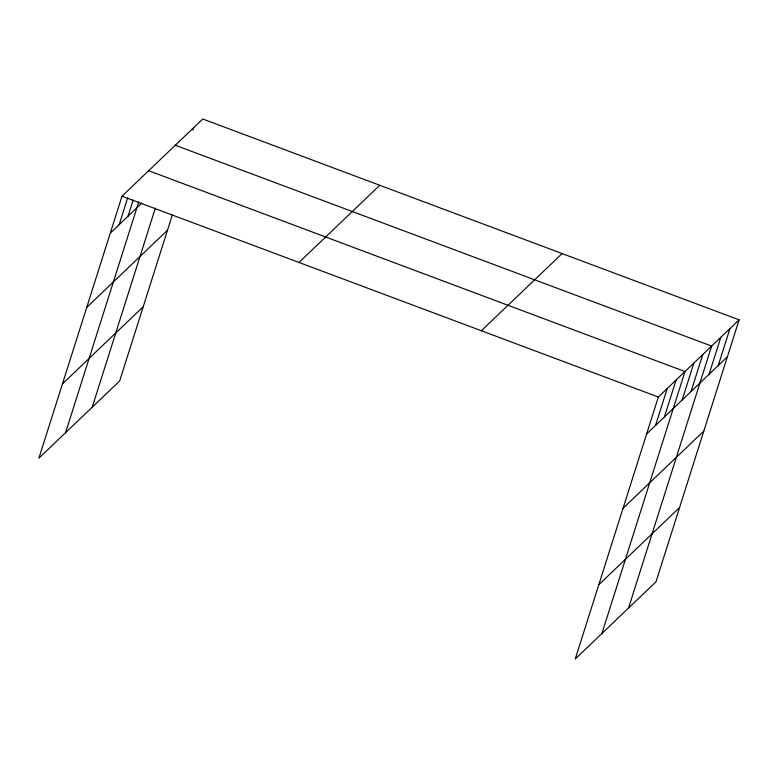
<?xml version="1.0" encoding="UTF-8"?>
<svg xmlns="http://www.w3.org/2000/svg" width="778" height="778" viewBox="0 0 778 778"><rect width="100%" height="100%" fill="white"/><g stroke="black" fill="none" stroke-linecap="round" stroke-linejoin="round"><path stroke-width="1.17" d="M739.1 319.836L658.334 397.023L575.234 658.995L656 581.808L739.1 319.836L202.766 119.005L122 196.192L38.9 458.164L119.666 380.977L172.483 214.475M119.16 224.677L127.592 198.098M128.039 216.187L133.174 200.004M65.556 432.694L138.756 201.92M92.203 407.225L155.367 208.096M192.876 130.062L193.615 127.748M655.494 425.508L667.223 388.533M664.373 417.018L676.101 380.043M601.89 633.525L684.99 371.553L148.656 170.722M682.141 400.038L693.869 363.063M691.029 391.548L702.758 354.574M628.536 608.056L711.637 346.074L175.303 145.243M709.069 374.306L720.798 337.331M718.22 365.563L729.949 328.579M110.272 233.167L141.771 203.068M86.718 307.417L167.484 230.23M62.454 383.914L143.22 306.726M298.995 262.468L379.752 185.281M481.349 330.747L562.105 253.56M646.606 433.998L727.372 356.81M623.052 508.248L703.818 431.061M598.788 584.745L679.554 507.557M122 196.192L658.334 397.023"/></g></svg>
